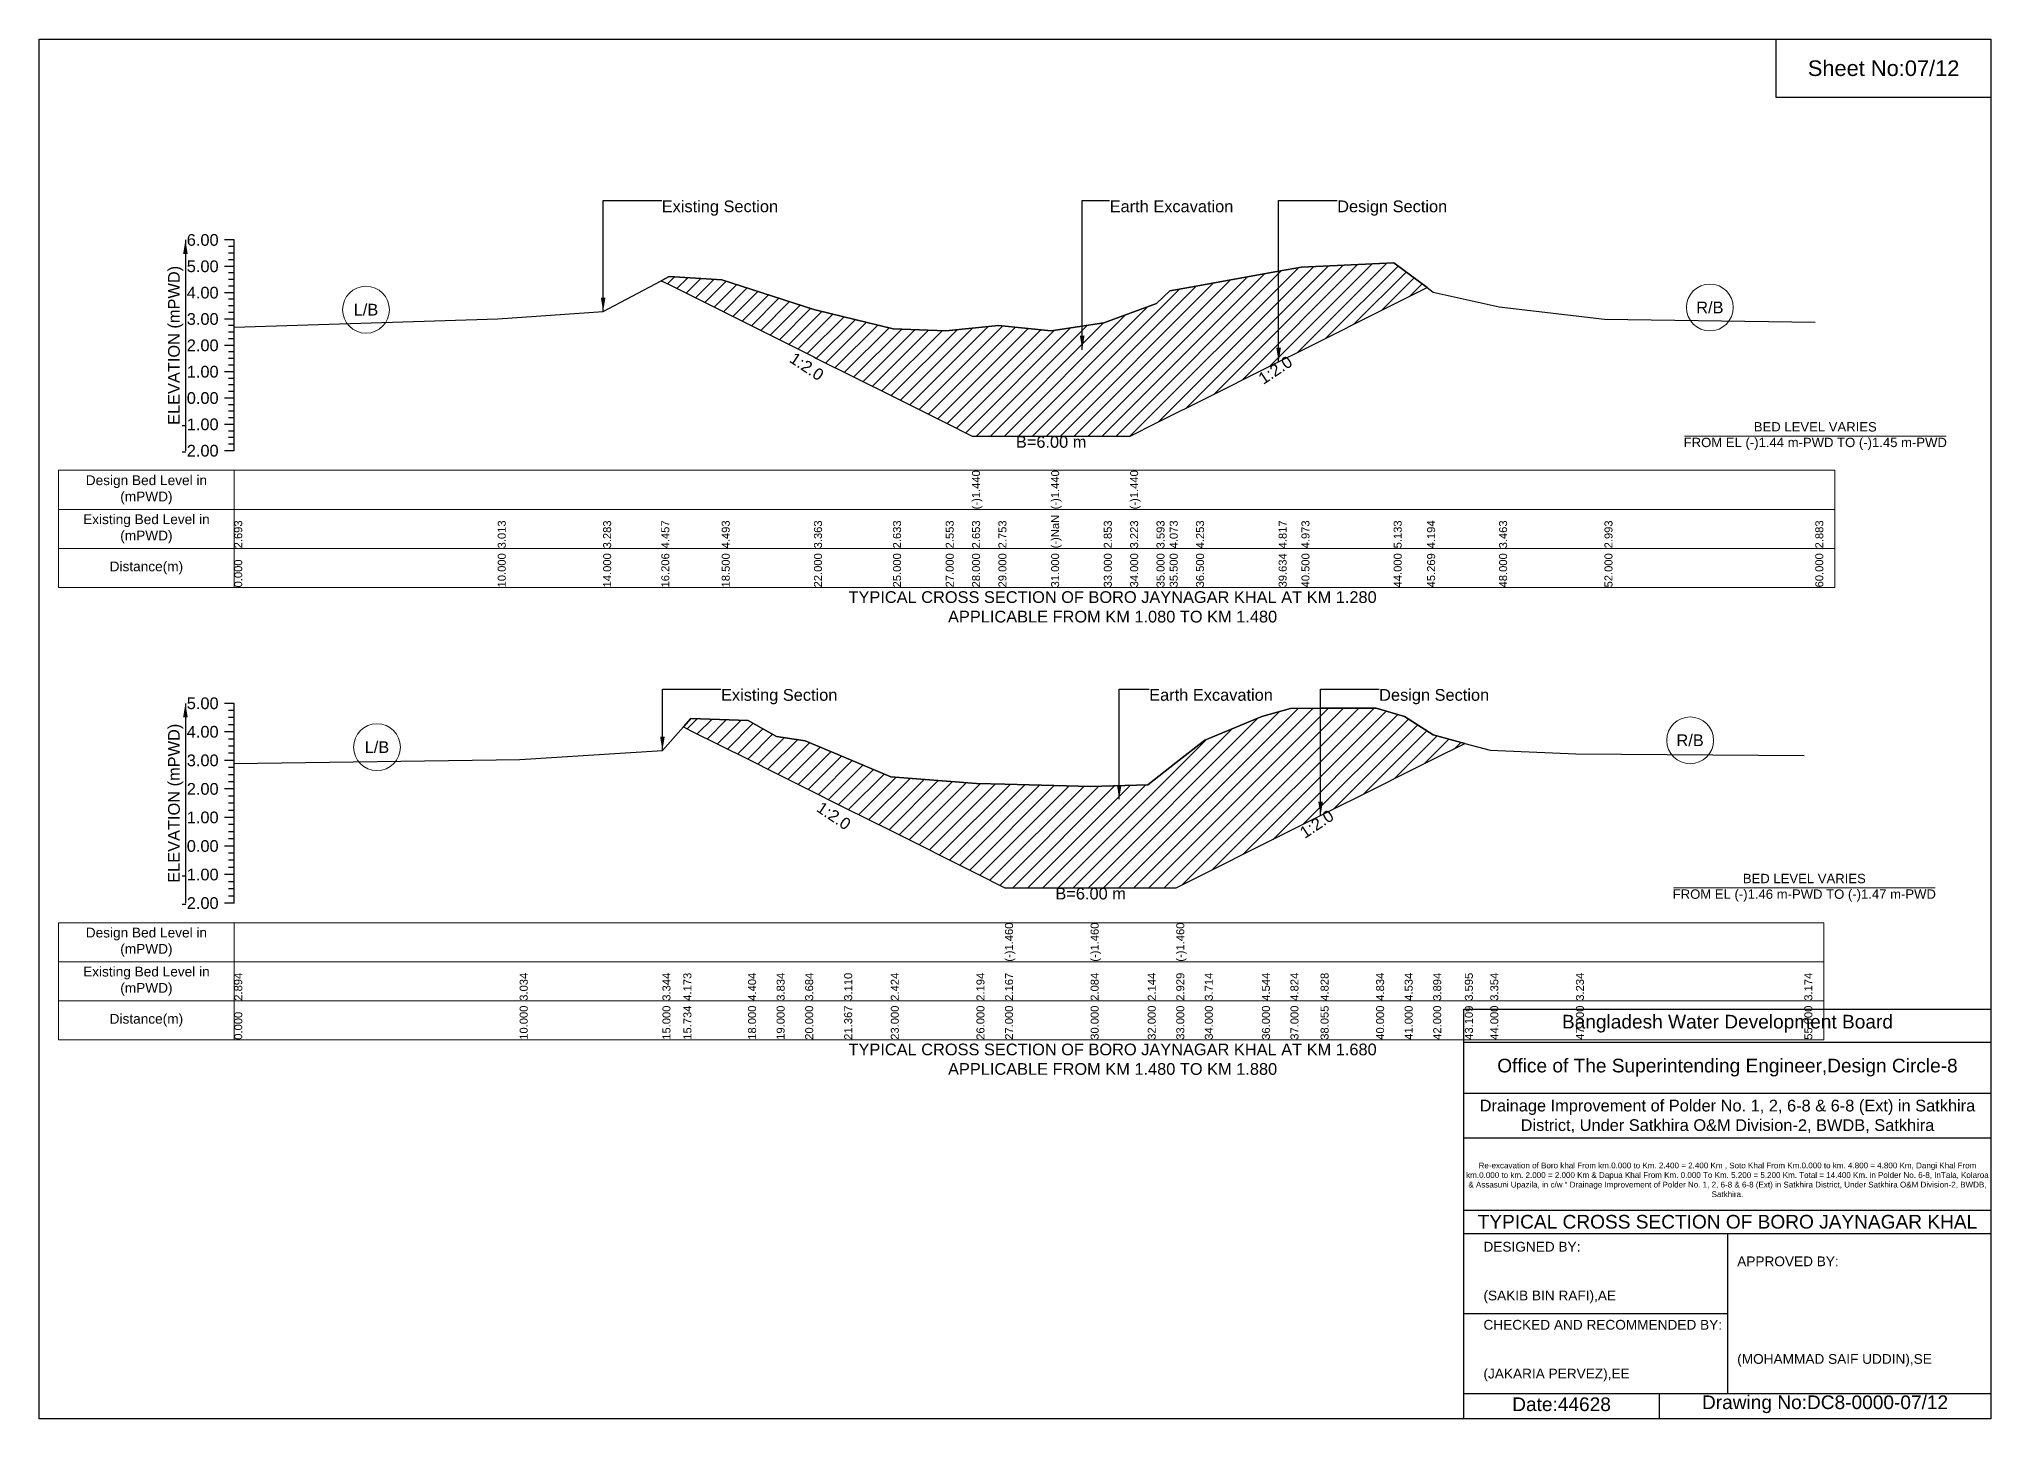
# Model space of a CAD drawing. Header units: inches. Extents: x 91000 to 268000, y -5656 to 20000.
# Drawn here: x 160000 to 168000, y -5656 to 0 of the extents above; entities that cross this region are included whole.
import ezdxf

# ---------------------------------------------------------------- set-up
doc = ezdxf.new("R2010")
doc.units = ezdxf.units.IN
doc.header["$LTSCALE"] = 7
doc.header["$MEASUREMENT"] = 0
for name, color, linetype, lineweight in [('Cross section Data Border', 7, 'Continuous', 9), ('Cross Section Labels', 7, 'Continuous', 9), ('Existing_Bed_Level for Xsection', 7, 'Continuous', 25)]:
    doc.layers.add(name, color=color, linetype=linetype, lineweight=lineweight)
doc.styles.get("Standard").update_dxf_attribs({"font": 'arial.ttf'})
doc.dimstyles.get("Standard").update_dxf_attribs({"dimtxt": 0.18, "dimasz": 0.18, "dimexe": 0.18, "dimexo": 0.0625, "dimgap": 0.09, "dimtad": 0, "dimtih": 1, "dimtoh": 1, "dimdec": 4, "dimzin": 0, "dimdsep": 46, "dimtxsty": 'Standard', "dimcen": 0.09, "dimadec": 0, "dimazin": 0, "dimtfac": 1, "dimtdec": 4, "dimtofl": 0, "dimtmove": 0, "dimatfit": 3, "dimfxl": 1, "dimtolj": 1, "dimtzin": 0, "dimarcsym": 0})

msp = doc.modelspace()

# ---------------------------------------------------------------- hatches: boundary and pattern name
at = {"layer": 'Existing_Bed_Level for Xsection'}
h = msp.add_hatch(dxfattribs=at)
h.set_pattern_fill('ANSI31', color=256, scale=324, style=0)
h.paths.add_polyline_path([(162550.3, -990.4), (162582, -1006.2), (162798, -1114.2), (163176, -1303.2), (163187.1, -1308.8), (163500, -1465.2), (163716, -1573.2), (163824, -1627.2), (163932, -1627.2), (164148, -1627.2), (164364, -1627.2), (164472, -1627.2), (164580, -1573.2), (164634, -1546.2), (164742, -1492.2), (165080.5, -1323), (165174, -1276.2), (165552, -1087.2), (165689, -1018.7), (165552, -917.4), (165174, -934.6), (165080.5, -951.5), (164742, -1012.4), (164634, -1031.8), (164580, -1083.7), (164472, -1123.6), (164364, -1163.6), (164148, -1196), (163932, -1174.4), (163824, -1185.2), (163716, -1196), (163500, -1187.4), (163187.1, -1111.2), (163176, -1108.5), (162798, -986.5), (162582, -973.5)])
h = msp.add_hatch(dxfattribs=at)
h.set_pattern_fill('ANSI31', color=256, scale=351, style=0)
h.paths.add_polyline_path([(162640.8, -2819.6), (162672, -2835.1), (162906, -2952.1), (163023, -3010.6), (163140, -3069.1), (163299.9, -3149.1), (163491, -3244.6), (163842, -3420.1), (163959, -3478.6), (164310, -3478.6), (164544, -3478.6), (164661, -3478.6), (164778, -3420.1), (165012, -3303.1), (165129, -3244.6), (165252.4, -3183), (165480, -3069.1), (165597, -3010.6), (165714, -2952.1), (165843.8, -2887.3), (165714, -2852.2), (165597, -2777.3), (165480, -2742.2), (165252.4, -2743), (165129, -2743.4), (165012, -2776.2), (164778, -2873.3), (164661, -2965.1), (164544, -3057), (164310, -3064), (163959, -3054.3), (163842, -3051.1), (163491, -3024.2), (163299.9, -2944), (163140, -2876.8), (163023, -2859.2), (162906, -2792.6), (162672, -2784.4)])

# ---------------------------------------------------------------- linework, layer by layer
for points in [[(160000, 0), (168000, 0), (168000, -5656), (160000, -5656)], [(167120, 0), (168000, 0), (168000, -240), (167120, -240)]]:
    msp.add_lwpolyline(points, close=True)
for points in [[(165840, -5656), (165840, -3976), (168000, -3976)], [(165840, -4112), (168000, -4112)], [(165840, -4320), (168000, -4320)], [(165840, -4504), (168000, -4504)], [(165840, -4800), (168000, -4800)], [(165840, -4896), (168000, -4896)], [(166920, -4896), (166920, -5552)], [(165840, -5224), (166920, -5224)], [(165840, -5552), (168000, -5552)], [(166640, -5552), (166640, -5656)]]:
    msp.add_lwpolyline(points)
at = {"layer": 'Cross section Data Border'}
for points in [[(160080, -1767.7), (167360, -1767.7), (167360, -2247.7), (160080, -2247.7)], [(160080, -3621.8), (167315, -3621.8), (167315, -4101.8), (160080, -4101.8)]]:
    msp.add_lwpolyline(points, close=True, dxfattribs=at)
for points in [[(160800, -1767.7), (160800, -2247.7)], [(160080, -1927.7), (167360, -1927.7)], [(160080, -2087.7), (167360, -2087.7)], [(160800, -3621.8), (160800, -4101.8)], [(160080, -3781.8), (167315, -3781.8)], [(160080, -3941.8), (167315, -3941.8)]]:
    msp.add_lwpolyline(points, dxfattribs=at)
at = {"layer": 'Cross Section Labels'}
for points in [[(166744.2, -1627.2), (167815.8, -1627.2)], [(166699.2, -3478.6), (167770.8, -3478.6)]]:
    msp.add_lwpolyline(points, dxfattribs=at)
for centre in [(161340, -1109.6), (166848, -1100.4), (166767, -2874.5), (161385, -2902.5)]:
    msp.add_circle(centre, 96, dxfattribs=at)
at = {"layer": 'Existing_Bed_Level for Xsection'}
for points in [[(160800, -823.7), (160760, -823.7)], [(160800, -850.7), (160776, -850.7)], [(160800, -877.7), (160776, -877.7)], [(160800, -1687.7), (160800, -1579.7), (160800, -1471.7), (160800, -1363.7), (160800, -1255.7), (160800, -1147.7), (160800, -1039.7), (160800, -931.7), (160800, -823.7)], [(160800, -931.7), (160760, -931.7)], [(160800, -904.7), (160776, -904.7)], [(160800, -958.7), (160776, -958.7)], [(160800, -1180.9), (161880, -1146.3), (162312, -1117.2), (162550.3, -990.4), (162582, -973.5), (162798, -986.5), (163176, -1108.5), (163187.1, -1111.2), (163500, -1187.4), (163716, -1196), (163824, -1185.2), (163824, -1185.2), (163932, -1174.4), (164148, -1196), (164148, -1196), (164364, -1163.6), (164472, -1123.6), (164472, -1123.6), (164580, -1083.7), (164634, -1031.8), (164742, -1012.4), (165080.5, -951.5), (165174, -934.6), (165552, -917.4), (165689, -1018.7), (165714, -1037.2), (165984, -1097.7), (166416, -1148.5), (167280, -1160.4)], [(160800, -1039.7), (160760, -1039.7)], [(160800, -985.7), (160776, -985.7)], [(160800, -1012.7), (160776, -1012.7)], [(160800, -1066.7), (160776, -1066.7)], [(160800, -1093.7), (160776, -1093.7)], [(160800, -1147.7), (160760, -1147.7)], [(160800, -1120.7), (160776, -1120.7)], [(160800, -1174.7), (160776, -1174.7)], [(160800, -1255.7), (160760, -1255.7)], [(160800, -1201.7), (160776, -1201.7)], [(160800, -1228.7), (160776, -1228.7)], [(160800, -1282.7), (160776, -1282.7)], [(160800, -1309.7), (160776, -1309.7)], [(160800, -1336.7), (160776, -1336.7)], [(160800, -1363.7), (160760, -1363.7)], [(160800, -1390.7), (160776, -1390.7)], [(160800, -1417.7), (160776, -1417.7)], [(160800, -1471.7), (160760, -1471.7)], [(160800, -1444.7), (160776, -1444.7)], [(160800, -1498.7), (160776, -1498.7)], [(160800, -1579.7), (160760, -1579.7)], [(160800, -1525.7), (160776, -1525.7)], [(160800, -1552.7), (160776, -1552.7)], [(160800, -1606.7), (160776, -1606.7)], [(160800, -1633.7), (160776, -1633.7)], [(160800, -1660.7), (160776, -1660.7)], [(160800, -1687.7), (160760, -1687.7)], [(160800, -2722.8), (160760, -2722.8)], [(160800, -2752.1), (160776, -2752.1)], [(160800, -2781.3), (160776, -2781.3)], [(160800, -3541.8), (160800, -3424.8), (160800, -3307.8), (160800, -3190.8), (160800, -3073.8), (160800, -2956.8), (160800, -2839.8), (160800, -2722.8)], [(160800, -2969.2), (161970, -2952.8), (162555, -2916.6), (162640.8, -2819.6), (162672, -2784.4), (162906, -2792.6), (163023, -2859.2), (163140, -2876.8), (163299.9, -2944), (163491, -3024.2), (163842, -3051.1), (163959, -3054.3), (163959, -3054.3), (164310, -3064), (164310, -3064), (164544, -3057), (164661, -2965.1), (164661, -2965.1), (164778, -2873.3), (165012, -2776.2), (165129, -2743.4), (165252.4, -2743), (165480, -2742.2), (165597, -2777.3), (165714, -2852.2), (165843.8, -2887.3), (165948, -2915.4), (166299, -2929.4), (167235, -2936.5)], [(160800, -2839.8), (160760, -2839.8)], [(160800, -2810.6), (160776, -2810.6)], [(160800, -2869.1), (160776, -2869.1)], [(160800, -2956.8), (160760, -2956.8)], [(160800, -2898.3), (160776, -2898.3)], [(160800, -2927.6), (160776, -2927.6)], [(160800, -2986.1), (160776, -2986.1)], [(160800, -3015.3), (160776, -3015.3)], [(160800, -3073.8), (160760, -3073.8)], [(160800, -3044.6), (160776, -3044.6)], [(160800, -3103.1), (160776, -3103.1)], [(160800, -3190.8), (160760, -3190.8)], [(160800, -3132.3), (160776, -3132.3)], [(160800, -3161.6), (160776, -3161.6)], [(160800, -3220.1), (160776, -3220.1)], [(160800, -3249.3), (160776, -3249.3)], [(160800, -3278.6), (160776, -3278.6)], [(160800, -3307.8), (160760, -3307.8)], [(160800, -3337.1), (160776, -3337.1)], [(160800, -3424.8), (160760, -3424.8)], [(160800, -3366.3), (160776, -3366.3)], [(160800, -3395.6), (160776, -3395.6)], [(160800, -3454.1), (160776, -3454.1)], [(160800, -3483.3), (160776, -3483.3)], [(160800, -3512.6), (160776, -3512.6)], [(160800, -3541.8), (160760, -3541.8)]]:
    msp.add_lwpolyline(points, dxfattribs=at)
for points in [[(162550.3, -990.4), (162550.3, -990.4), (162582, -1006.2), (162798, -1114.2), (163176, -1303.2), (163187.1, -1308.8), (163500, -1465.2), (163716, -1573.2), (163824, -1627.2), (163824, -1627.2), (163932, -1627.2), (164148, -1627.2), (164148, -1627.2), (164364, -1627.2), (164472, -1627.2), (164472, -1627.2), (164580, -1573.2), (164634, -1546.2), (164742, -1492.2), (165080.5, -1323), (165174, -1276.2), (165552, -1087.2), (165689, -1018.7), (165689, -1018.7), (165689, -1018.7), (165552, -917.4), (165174, -934.6), (165080.5, -951.5), (164742, -1012.4), (164634, -1031.8), (164580, -1083.7), (164472, -1123.6), (164472, -1123.6), (164364, -1163.6), (164148, -1196), (164148, -1196), (163932, -1174.4), (163824, -1185.2), (163824, -1185.2), (163716, -1196), (163500, -1187.4), (163187.1, -1111.2), (163176, -1108.5), (162798, -986.5), (162582, -973.5), (162550.3, -990.4)], [(162640.8, -2819.6), (162640.8, -2819.6), (162672, -2835.1), (162906, -2952.1), (163023, -3010.6), (163140, -3069.1), (163299.9, -3149.1), (163491, -3244.6), (163842, -3420.1), (163959, -3478.6), (163959, -3478.6), (164310, -3478.6), (164310, -3478.6), (164544, -3478.6), (164661, -3478.6), (164661, -3478.6), (164778, -3420.1), (165012, -3303.1), (165129, -3244.6), (165252.4, -3183), (165480, -3069.1), (165597, -3010.6), (165714, -2952.1), (165843.8, -2887.3), (165843.8, -2887.3), (165843.8, -2887.3), (165714, -2852.2), (165597, -2777.3), (165480, -2742.2), (165252.4, -2743), (165129, -2743.4), (165012, -2776.2), (164778, -2873.3), (164661, -2965.1), (164661, -2965.1), (164544, -3057), (164310, -3064), (164310, -3064), (163959, -3054.3), (163959, -3054.3), (163842, -3051.1), (163491, -3024.2), (163299.9, -2944), (163140, -2876.8), (163023, -2859.2), (162906, -2792.6), (162672, -2784.4), (162640.8, -2819.6)]]:
    msp.add_lwpolyline(points, close=True, dxfattribs=at)

# ---------------------------------------------------------------- texts
at = {"attachment_point": 5}
for s, insert, char_height in [('Sheet No:07/12', (167560, -120), 64), ('Bangladesh Water Development Board', (166920, -4036), 56), ('Office of The Superintending Engineer,Design Circle-8', (166920, -4216), 56)]:
    msp.add_mtext(s, dxfattribs=dict(at, insert=insert, char_height=char_height))
for s, insert, char_height, width, attachment_point in [('Drainage Improvement of Polder No. 1, 2, 6-8 & 6-8 (Ext) in Satkhira District, Under Satkhira O&M Division-2, BWDB, Satkhira', (166920, -4416), 48, 2240, 5), ('Re-excavation of Boro khal From km.0.000 to Km. 2.400 = 2.400 Km , Soto Khal From Km.0.000 to km. 4.800 = 4.800 Km, Dangi Khal From km.0.000 to km. 2.000 = 2.000 Km & Dapua Khal From Km. 0.000 To Km. 5.200 = 5.200 Km. Total = 14.400 Km. in Polder No. 6-8, InTala, Kolaroa & Assasuni Upazila, in c/w “ Drainage Improvement of Polder No. 1, 2, 6-8 & 6-8 (Ext) in Satkhira District, Under Satkhira O&M Division-2, BWDB, Satkhira.', (166920, -4676), 23.565, 2160, 5), ('TYPICAL CROSS SECTION OF BORO JAYNAGAR KHAL', (166920, -4848), 56, 2240, 5), ('DESIGNED BY:^J^J^J(SAKIB BIN RAFI),AE', (165920, -5056), 40, 1120, 4), ('APPROVED BY:^J^J^J^J^J^J(MOHAMMAD SAIF UDDIN),SE', (166960, -5216), 40, 1120, 4), ('CHECKED AND RECOMMENDED BY:^J^J^J(JAKARIA PERVEZ),EE', (165920, -5376), 40, 1120, 4), ('Date:44628', (166240, -5596), 56, 1120, 5), ('Drawing No:DC8-0000-07/12', (167320, -5596), 56, 1760, 5)]:
    msp.add_mtext(s, dxfattribs=dict(insert=insert, char_height=char_height, width=width, attachment_point=attachment_point))
at = {"layer": 'Cross section Data Border', "char_height": 40, "width": 640, "attachment_point": 5}
for s, insert in [('Design Bed Level in (mPWD)', (160440, -1847.7)), ('Existing Bed Level in (mPWD)', (160440, -2007.7)), ('Distance(m)', (160440, -2167.7)), ('Design Bed Level in (mPWD)', (160440, -3701.8)), ('Existing Bed Level in (mPWD)', (160440, -3861.8)), ('Distance(m)', (160440, -4021.8))]:
    msp.add_mtext(s, dxfattribs=dict(at, insert=insert))
at = {"layer": 'Cross Section Labels'}
for s, insert, char_height, attachment_point in [('Existing Section', (162552, -661.7), 48, 1), ('Earth Excavation', (164388, -661.7), 48, 1), ('Design Section', (165320.5, -661.7), 48, 1), ('L/B', (161340, -1109.6), 48, 5), ('R/B', (166848, -1100.4), 48, 5), ('BED LEVEL VARIES ^JFROM EL (-)1.44 m-PWD TO (-)1.45 m-PWD', (167280, -1627.2), 38.4, 5), ('B=6.00 m', (164148, -1627.2), 48, 2), ('TYPICAL CROSS SECTION OF BORO JAYNAGAR KHAL AT KM 1.280^JAPPLICABLE FROM KM 1.080 TO KM 1.480', (164400, -2327.7), 48, 5), ('Existing Section', (162795, -2664.3), 48, 1), ('Earth Excavation', (164550, -2664.3), 48, 1), ('Design Section', (165492.4, -2664.3), 48, 1), ('L/B', (161385, -2902.5), 48, 5), ('R/B', (166767, -2874.5), 48, 5), ('BED LEVEL VARIES ^JFROM EL (-)1.46 m-PWD TO (-)1.47 m-PWD', (167235, -3478.6), 38.4, 5), ('B=6.00 m', (164310, -3478.6), 48, 2), ('TYPICAL CROSS SECTION OF BORO JAYNAGAR KHAL AT KM 1.680^JAPPLICABLE FROM KM 1.480 TO KM 1.880', (164400, -4181.8), 48, 5)]:
    msp.add_mtext(s, dxfattribs=dict(at, insert=insert, char_height=char_height, attachment_point=attachment_point))
at = {"layer": 'Cross Section Labels', "char_height": 48, "attachment_point": 2}
for insert, rotation in [((163160.1, -1322.3), 326.30993), ((165053.5, -1336.5), 33.69007), ((163270.7, -3163.7), 326.30993), ((165223.1, -3197.6), 33.69007)]:
    msp.add_mtext('1:2.0', dxfattribs=dict(at, insert=insert, rotation=rotation))
at = {"layer": 'Existing_Bed_Level for Xsection', "char_height": 48, "attachment_point": 6}
for s, insert in [('6.00', (160736, -823.7)), ('5.00', (160736, -931.7)), ('4.00', (160736, -1039.7)), ('3.00', (160736, -1147.7)), ('2.00', (160736, -1255.7)), ('1.00', (160736, -1363.7)), ('0.00', (160736, -1471.7)), ('-1.00', (160736, -1579.7)), ('-2.00', (160736, -1687.7)), ('5.00', (160736, -2722.8)), ('4.00', (160736, -2839.8)), ('3.00', (160736, -2956.8)), ('2.00', (160736, -3073.8)), ('1.00', (160736, -3190.8)), ('0.00', (160736, -3307.8)), ('-1.00', (160736, -3424.8)), ('-2.00', (160736, -3541.8))]:
    msp.add_mtext(s, dxfattribs=dict(at, insert=insert))
at = {"layer": 'Existing_Bed_Level for Xsection', "rotation": 90}
for s, insert, char_height, attachment_point in [('ELEVATION (mPWD)', (160560, -1255.7), 48, 5), ('(-)1.440', (163824, -1927.7), 32.8, 1), ('(-)1.440', (164148, -1927.7), 32.8, 1), ('(-)1.440', (164472, -1927.7), 32.8, 1), ('2.693', (160800, -2087.7), 32.8, 1), ('3.013', (161880, -2087.7), 32.8, 1), ('3.283', (162312, -2087.7), 32.8, 1), ('4.457', (162550.3, -2087.7), 32.8, 1), ('4.493', (162798, -2087.7), 32.8, 1), ('3.363', (163176, -2087.7), 32.8, 1), ('2.633', (163500, -2087.7), 32.8, 1), ('2.553', (163716, -2087.7), 32.8, 1), ('2.653', (163824, -2087.7), 32.8, 1), ('2.753', (163932, -2087.7), 32.8, 1), ('(-)NaN', (164148, -2087.7), 32.8, 1), ('2.853', (164364, -2087.7), 32.8, 1), ('3.223', (164472, -2087.7), 32.8, 1), ('3.593', (164580, -2087.7), 32.8, 1), ('4.073', (164634, -2087.7), 32.8, 1), ('4.253', (164742, -2087.7), 32.8, 1), ('4.817', (165080.5, -2087.7), 32.8, 1), ('4.973', (165174, -2087.7), 32.8, 1), ('5.133', (165552, -2087.7), 32.8, 1), ('4.194', (165689, -2087.7), 32.8, 1), ('3.463', (165984, -2087.7), 32.8, 1), ('2.993', (166416, -2087.7), 32.8, 1), ('2.883', (167280, -2087.7), 32.8, 1), ('0.000', (160800, -2247.7), 32.8, 1), ('10.000', (161880, -2247.7), 32.8, 1), ('14.000', (162312, -2247.7), 32.8, 1), ('16.206', (162550.3, -2247.7), 32.8, 1), ('18.500', (162798, -2247.7), 32.8, 1), ('22.000', (163176, -2247.7), 32.8, 1), ('25.000', (163500, -2247.7), 32.8, 1), ('27.000', (163716, -2247.7), 32.8, 1), ('28.000', (163824, -2247.7), 32.8, 1), ('29.000', (163932, -2247.7), 32.8, 1), ('31.000', (164148, -2247.7), 32.8, 1), ('33.000', (164364, -2247.7), 32.8, 1), ('34.000', (164472, -2247.7), 32.8, 1), ('35.000', (164580, -2247.7), 32.8, 1), ('35.500', (164634, -2247.7), 32.8, 1), ('36.500', (164742, -2247.7), 32.8, 1), ('39.634', (165080.5, -2247.7), 32.8, 1), ('40.500', (165174, -2247.7), 32.8, 1), ('44.000', (165552, -2247.7), 32.8, 1), ('45.269', (165689, -2247.7), 32.8, 1), ('48.000', (165984, -2247.7), 32.8, 1), ('52.000', (166416, -2247.7), 32.8, 1), ('60.000', (167280, -2247.7), 32.8, 1), ('ELEVATION (mPWD)', (160560, -3132.3), 48, 5), ('(-)1.460', (163959, -3781.8), 32.8, 1), ('(-)1.460', (164310, -3781.8), 32.8, 1), ('(-)1.460', (164661, -3781.8), 32.8, 1), ('2.894', (160800, -3941.8), 32.8, 1), ('3.034', (161970, -3941.8), 32.8, 1), ('3.344', (162555, -3941.8), 32.8, 1), ('4.173', (162640.8, -3941.8), 32.8, 1), ('4.404', (162906, -3941.8), 32.8, 1), ('3.834', (163023, -3941.8), 32.8, 1), ('3.684', (163140, -3941.8), 32.8, 1), ('3.110', (163299.9, -3941.8), 32.8, 1), ('2.424', (163491, -3941.8), 32.8, 1), ('2.194', (163842, -3941.8), 32.8, 1), ('2.167', (163959, -3941.8), 32.8, 1), ('2.084', (164310, -3941.8), 32.8, 1), ('2.144', (164544, -3941.8), 32.8, 1), ('2.929', (164661, -3941.8), 32.8, 1), ('3.714', (164778, -3941.8), 32.8, 1), ('4.544', (165012, -3941.8), 32.8, 1), ('4.824', (165129, -3941.8), 32.8, 1), ('4.828', (165252.4, -3941.8), 32.8, 1), ('4.834', (165480, -3941.8), 32.8, 1), ('4.534', (165597, -3941.8), 32.8, 1), ('3.894', (165714, -3941.8), 32.8, 1), ('3.595', (165843.8, -3941.8), 32.8, 1), ('3.354', (165948, -3941.8), 32.8, 1), ('3.234', (166299, -3941.8), 32.8, 1), ('3.174', (167235, -3941.8), 32.8, 1), ('0.000', (160800, -4101.8), 32.8, 1), ('10.000', (161970, -4101.8), 32.8, 1), ('15.000', (162555, -4101.8), 32.8, 1), ('15.734', (162640.8, -4101.8), 32.8, 1), ('18.000', (162906, -4101.8), 32.8, 1), ('19.000', (163023, -4101.8), 32.8, 1), ('20.000', (163140, -4101.8), 32.8, 1), ('21.367', (163299.9, -4101.8), 32.8, 1), ('23.000', (163491, -4101.8), 32.8, 1), ('26.000', (163842, -4101.8), 32.8, 1), ('27.000', (163959, -4101.8), 32.8, 1), ('30.000', (164310, -4101.8), 32.8, 1), ('32.000', (164544, -4101.8), 32.8, 1), ('33.000', (164661, -4101.8), 32.8, 1), ('34.000', (164778, -4101.8), 32.8, 1), ('36.000', (165012, -4101.8), 32.8, 1), ('37.000', (165129, -4101.8), 32.8, 1), ('38.055', (165252.4, -4101.8), 32.8, 1), ('40.000', (165480, -4101.8), 32.8, 1), ('41.000', (165597, -4101.8), 32.8, 1), ('42.000', (165714, -4101.8), 32.8, 1), ('43.109', (165843.8, -4101.8), 32.8, 1), ('44.000', (165948, -4101.8), 32.8, 1), ('47.000', (166299, -4101.8), 32.8, 1), ('55.000', (167235, -4101.8), 32.8, 1)]:
    msp.add_mtext(s, dxfattribs=dict(at, insert=insert, char_height=char_height, attachment_point=attachment_point))

# ---------------------------------------------------------------- leaders
at = {"layer": 'Cross Section Labels', "annotation_type": 0, "has_hookline": 1, "hookline_direction": 0}
for points, text_width in [([(162312, -1117.2), (162312, -661.7), (162551.9, -661.7)], 467.2), ([(164275.5, -1274.1), (164275.5, -661.7), (164387.9, -661.7)], 497), ([(165080.5, -1323), (165080.5, -661.7), (165320.4, -661.7)], 441.2), ([(162555, -2916.6), (162555, -2664.3), (162794.9, -2664.3)], 467.2), ([(164427, -3115.1), (164427, -2664.3), (164549.9, -2664.3)], 497), ([(165252.4, -3183), (165252.4, -2664.3), (165492.3, -2664.3)], 441.2)]:
    msp.add_leader(points, dimstyle='Standard', override={"dimasz": 57.6}, dxfattribs=dict(at, text_width=text_width))
at = {"layer": 'Existing_Bed_Level for Xsection'}
for points in [[(160600, -823.7), (160600, -1687.7)], [(160600, -2722.8), (160600, -3541.8)]]:
    msp.add_leader(points, dimstyle='Standard', override={"dimasz": 57.6}, dxfattribs=at)

doc.saveas('drawing.dxf')
